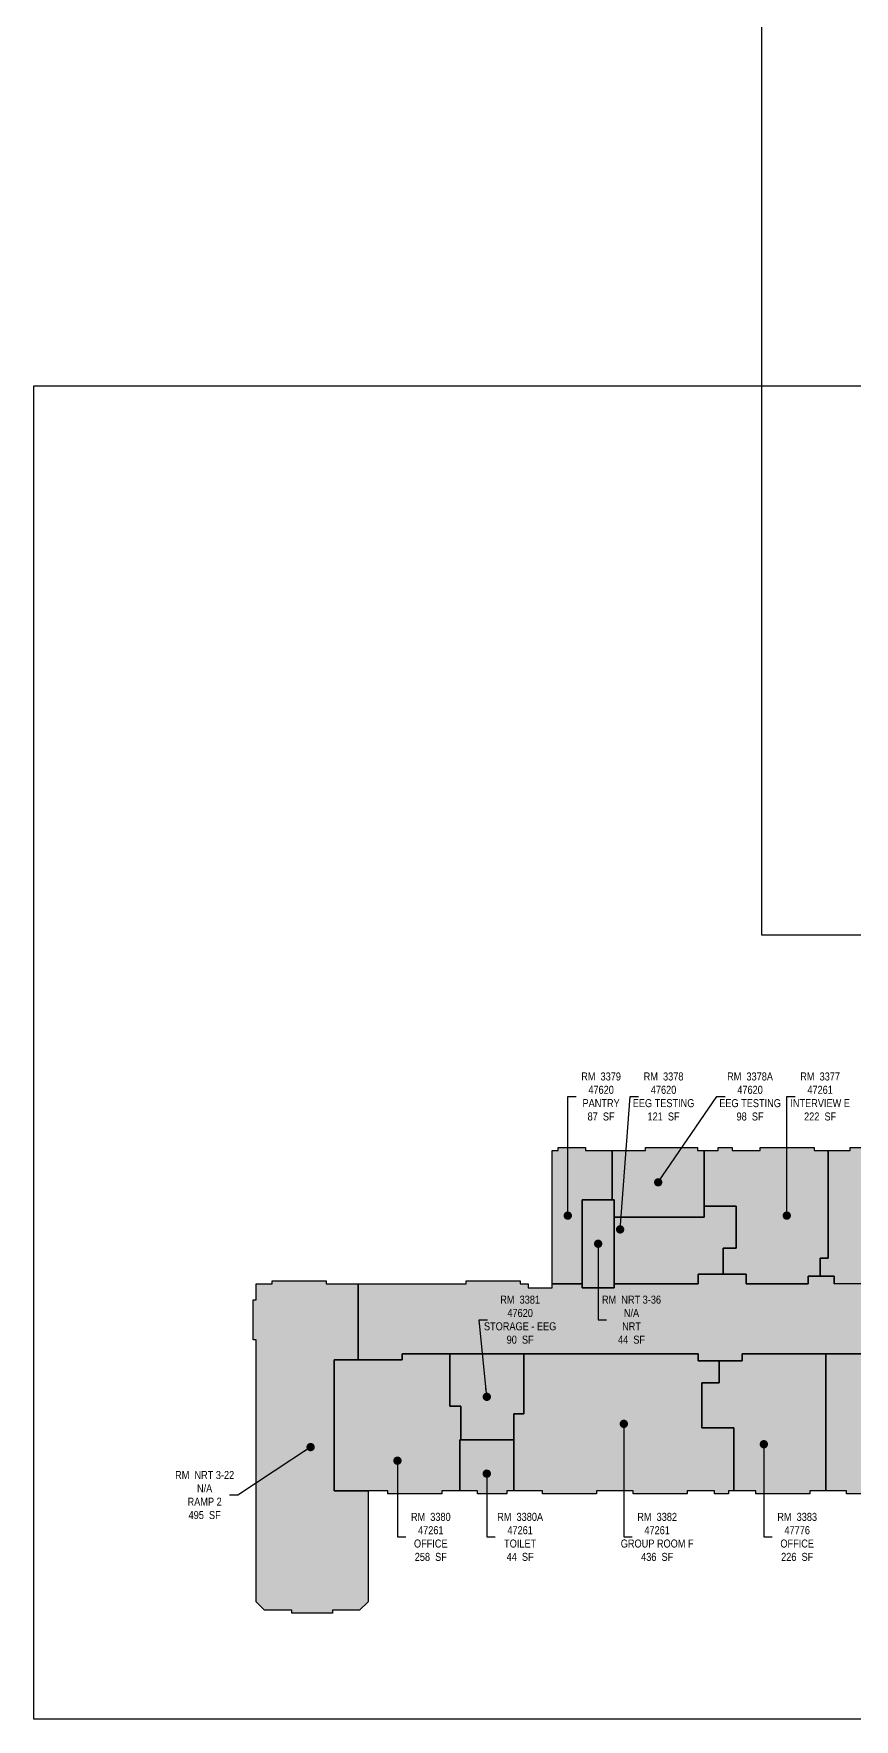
# Model space of a CAD drawing. Header units: inches. Extents: x -324 to 5663, y -491 to 4257.
# Drawn here: x -324 to 906, y -155 to 2373 of the extents above; entities that cross this region are included whole.
import ezdxf

# ---------------------------------------------------------------- set-up
doc = ezdxf.new("R2010")
doc.units = ezdxf.units.IN
doc.header["$LTSCALE"] = 48
doc.header["$MEASUREMENT"] = 0
for name, color, linetype in [('0-LABEL', 3, 'Continuous'), ('1-NRT', 200, 'Continuous'), ('1-NRT-PTN', 253, 'Continuous'), ('3-FCM', 190, 'Continuous'), ('3-FCM-PTN', 9, 'Continuous'), ('4-OCC', 6, 'Continuous'), ('4-OCC-PTN', 95, 'Continuous')]:
    doc.layers.add(name, color=color, linetype=linetype)
doc.layers.add('VP-Window', color=2, linetype='Continuous', plot=False)
doc.styles.add('ArialN', font='ARIALN.TTF')
doc.dimstyles.new('AB-200', dxfattribs={"dimscale": 200, "dimtxt": 0.070312, "dimasz": 0.0625, "dimexe": 0.0625, "dimexo": 0.125, "dimgap": 0.1875, "dimtad": 0, "dimdec": 4, "dimrnd": 0.0625, "dimzin": 0, "dimdsep": 46, "dimlunit": 4, "dimtxsty": 'ArialN', "dimblk": 'ARCHTICK', "dimcen": 0.0625, "dimclrd": 256, "dimclre": 256, "dimclrt": 256, "dimadec": 0, "dimazin": 0, "dimtfac": 1, "dimtdec": 4, "dimtofl": 0, "dimtmove": 2, "dimatfit": 3, "dimldrblk": 'DOT', "dimfxl": 0, "dimfrac": 2, "dimtolj": 1, "dimtzin": 0, "dimlwd": -1, "dimlwe": -1, "dimarcsym": 0})

# ---------------------------------------------------------------- blocks, each defined once
blk = doc.blocks.new('_ArchTick')
at = {"const_width": 0.15}
blk.add_lwpolyline([(-0.5, -0.5), (0.5, 0.5)], dxfattribs=at)
blk = doc.blocks.new('_Dot')
at = {"lineweight": -2}
blk.add_line((-0.5, 0), (-1, 0), dxfattribs=at)
at = {"const_width": 0.5}
blk.add_lwpolyline([(-0.25, 0, 1), (0.25, 0, 1)], format="xyb", close=True, dxfattribs=at)

msp = doc.modelspace()

# ---------------------------------------------------------------- hatches: boundary and pattern name
at = {"layer": '1-NRT-PTN'}
for points in [[(498, 624.72008), (546, 624.72008), (546, 492.72008), (498, 492.72008)], [(162, 498.5), (162, 384.55162), (126, 384.55162), (126, 188), (177, 188), (177, 21.88864), (164.21834, 9), (123.47313, 9), (123.47313, 4.5), (62.47313, 4.5), (62.47313, 9), (21.72792, 9), (9, 21.72792), (9, 414.5), (4.5, 414.5), (4.5, 474.5), (9, 474.5), (9, 498.5), (33, 498.5), (33, 503), (114, 503), (114, 498.5)]]:
    msp.add_hatch(color=256, dxfattribs=at).paths.add_polyline_path(points)
at = {"layer": '3-FCM-PTN'}
msp.add_hatch(color=256, dxfattribs=at).paths.add_polyline_path([(3105, 499.38161), (3105, 400.5), (2936.5, 400.5), (2936.5, 402), (2927.5, 402), (2927.5, 394.34425), (1187.5, 393.83274), (1187.5, 383), (1133.5, 383), (1133.5, 393.83029), (738, 393.73817), (738, 383), (672, 383), (672, 393.62015), (228, 393.62015), (228, 384.55162), (162, 384.55162), (162, 498.5), (324, 498.5), (324, 503), (405, 503), (405, 498.5), (417, 498.5), (417, 492.72008), (453, 492.72008), (453, 498.72008), (498, 498.72008), (498, 492.72008), (546, 492.72008), (546, 498.72008), (672, 498.72008), (672, 513), (744, 513), (744, 498.77411), (837, 498.77411), (837, 510), (876, 510), (876, 498.78276), (1141, 499.00008), (1141, 493.00008), (1308.5, 493.00008), (1308.5, 658), (1442.5, 658), (1442.5, 630), (1452, 630), (1452, 588), (1436.5, 588), (1436.5, 499.00008), (2643.01448, 499.36415), (2643.01448, 493.36415), (2707, 493.38161), (2707, 499.38161), (2883, 499.38161), (2883, 510), (2955, 510), (2955, 499.38161)])
at = {"layer": '4-OCC-PTN'}
for color, points in [(208, [(453, 498.72008), (453, 698.5), (462, 698.5), (462, 703), (503, 703), (503, 698.5), (543, 698.5), (543, 624.72008), (498, 624.72008), (498, 498.72008)]), (208, [(543, 624.72008), (543, 698.5), (593, 698.5), (593, 703), (671, 703), (671, 698.5), (681, 698.5), (681, 598.61004), (546, 598.61004), (546, 624.72008)]), (131, [(709.5, 513), (709.5, 552), (729, 552), (729, 615), (681, 615), (681, 698.5), (701.77815, 698.5), (701.77815, 703), (722.77815, 703), (722.77815, 698.5), (764.77815, 698.5), (764.77815, 703), (845.77815, 703), (845.77815, 698.5), (867, 698.5), (867, 537), (855, 537), (855, 510), (837, 510), (837, 498.77411), (744, 498.77411), (744, 513)]), (24, [(855, 510), (855, 537), (867, 537), (867, 698.5), (899.77815, 698.5), (899.77815, 703), (980.77815, 703), (980.77815, 698.5), (1002, 698.5), (1009.5, 698.5), (1009.5, 703), (1083, 703), (1083, 645), (1005, 645), (1005.11982, 498.88865), (876, 498.78276), (876, 510)]), (208, [(546, 598.61004), (681, 598.61004), (681, 615), (729, 615), (729, 552), (709.5, 552), (709.5, 513), (672, 513), (672, 498.72008), (546, 498.72008)]), (131, [(206.5, 188), (126, 188), (126, 384.55162), (228, 384.55162), (228, 393.62015), (299.5, 393.62015), (299.5, 315), (316, 315), (316, 264.62015), (314.5, 264.62015), (314.5, 188), (287.5, 188), (287.5, 183.5), (206.5, 183.5)]), (208, [(395.5, 264.62015), (316, 264.62015), (316, 315), (299.5, 315), (299.5, 393.62015), (410.5, 393.62015), (410.5, 303.62015), (395.5, 303.62015)]), (131, [(395.5, 188), (395.5, 303.62015), (410.5, 303.62015), (410.5, 393.62015), (672, 393.62015), (672, 383), (703.5, 383), (703.5, 350), (677.5, 350), (677.5, 282.5), (725.5, 282.5), (725.5, 188), (717.5, 188), (717.5, 183.5), (696.5, 183.5), (696.5, 188), (655.5, 188), (655.5, 183.5), (574.5, 183.5), (574.5, 188), (519.5, 188), (519.5, 183.5), (438.5, 183.5), (438.5, 188)]), (36, [(725.5, 188), (725.5, 282.5), (677.5, 282.5), (677.5, 350), (703.5, 350), (703.5, 383), (738, 383), (738, 393.73817), (863.5, 393.7674), (863.5, 188), (839.5, 188), (839.5, 183.5), (758.5, 183.5), (758.5, 188)]), (36, [(863.5, 188), (863.5, 393.7674), (1001.5, 393.7674), (1001.5, 188), (975.5, 188), (975.5, 183.5), (894.5, 183.5), (894.5, 188)]), (131, [(314.5, 188), (314.5, 264.62015), (395.5, 264.62015), (395.5, 188), (385, 188), (385, 183.5), (341, 183.5), (341, 188)])]:
    msp.add_hatch(color=color, dxfattribs=at).paths.add_polyline_path(points)

# ---------------------------------------------------------------- linework, layer by layer
at = {"layer": '1-NRT'}
for points in [[(498, 624.72008), (546, 624.72008), (546, 492.72008), (498, 492.72008)], [(162, 498.5), (162, 384.55162), (126, 384.55162), (126, 188), (177, 188), (177, 21.88864), (164.21834, 9), (123.47313, 9), (123.47313, 4.5), (62.47313, 4.5), (62.47313, 9), (21.72792, 9), (9, 21.72792), (9, 414.5), (4.5, 414.5), (4.5, 474.5), (9, 474.5), (9, 498.5), (33, 498.5), (33, 503), (114, 503), (114, 498.5)]]:
    msp.add_lwpolyline(points, close=True, dxfattribs=at)
at = {"layer": '3-FCM'}
msp.add_lwpolyline([(1133.5, 393.83029), (738, 393.73817), (738, 383), (672, 383), (672, 393.62015), (228, 393.62015), (228, 384.55162), (162, 384.55162), (162, 498.5), (324, 498.5), (324, 503), (405, 503), (405, 498.5), (417, 498.5), (417, 492.72008), (453, 492.72008), (453, 498.72008), (498, 498.72008), (498, 492.72008), (546, 492.72008), (546, 498.72008), (672, 498.72008), (672, 513), (744, 513), (744, 498.77411), (837, 498.77411), (837, 510), (876, 510), (876, 498.78276), (1141, 499.00008)], dxfattribs=at)
at = {"layer": '4-OCC'}
for points in [[(453, 498.72008), (453, 698.5), (462, 698.5), (462, 703), (503, 703), (503, 698.5), (543, 698.5), (543, 624.72008), (498, 624.72008), (498, 498.72008)], [(543, 624.72008), (543, 698.5), (593, 698.5), (593, 703), (671, 703), (671, 698.5), (681, 698.5), (681, 598.61004), (546, 598.61004), (546, 624.72008)], [(709.5, 513), (709.5, 552), (729, 552), (729, 615), (681, 615), (681, 698.5), (701.77815, 698.5), (701.77815, 703), (722.77815, 703), (722.77815, 698.5), (764.77815, 698.5), (764.77815, 703), (845.77815, 703), (845.77815, 698.5), (867, 698.5), (867, 537), (855, 537), (855, 510), (837, 510), (837, 498.77411), (744, 498.77411), (744, 513)], [(855, 510), (855, 537), (867, 537), (867, 698.5), (899.77815, 698.5), (899.77815, 703), (980.77815, 703), (980.77815, 698.5), (1002, 698.5), (1009.5, 698.5), (1009.5, 703), (1083, 703), (1083, 645), (1005, 645), (1005.11982, 498.88865), (876, 498.78276), (876, 510)], [(546, 598.61004), (681, 598.61004), (681, 615), (729, 615), (729, 552), (709.5, 552), (709.5, 513), (672, 513), (672, 498.72008), (546, 498.72008)], [(206.5, 188), (126, 188), (126, 384.55162), (228, 384.55162), (228, 393.62015), (299.5, 393.62015), (299.5, 315), (316, 315), (316, 264.62015), (314.5, 264.62015), (314.5, 188), (287.5, 188), (287.5, 183.5), (206.5, 183.5)], [(395.5, 264.62015), (316, 264.62015), (316, 315), (299.5, 315), (299.5, 393.62015), (410.5, 393.62015), (410.5, 303.62015), (395.5, 303.62015)], [(395.5, 188), (395.5, 303.62015), (410.5, 303.62015), (410.5, 393.62015), (672, 393.62015), (672, 383), (703.5, 383), (703.5, 350), (677.5, 350), (677.5, 282.5), (725.5, 282.5), (725.5, 188), (717.5, 188), (717.5, 183.5), (696.5, 183.5), (696.5, 188), (655.5, 188), (655.5, 183.5), (574.5, 183.5), (574.5, 188), (519.5, 188), (519.5, 183.5), (438.5, 183.5), (438.5, 188)], [(725.5, 188), (725.5, 282.5), (677.5, 282.5), (677.5, 350), (703.5, 350), (703.5, 383), (738, 383), (738, 393.73817), (863.5, 393.7674), (863.5, 188), (839.5, 188), (839.5, 183.5), (758.5, 183.5), (758.5, 188)], [(863.5, 188), (863.5, 393.7674), (1001.5, 393.7674), (1001.5, 188), (975.5, 188), (975.5, 183.5), (894.5, 183.5), (894.5, 188)], [(314.5, 188), (314.5, 264.62015), (395.5, 264.62015), (395.5, 188), (385, 188), (385, 183.5), (341, 183.5), (341, 188)]]:
    msp.add_lwpolyline(points, close=True, dxfattribs=at)
at = {"layer": 'VP-Window', "color": 5}
msp.add_lwpolyline([(767.5, 3021.5), (3467.5, 3021.5), (3467.5, 1021.5), (767.5, 1021.5)], close=True, dxfattribs=at)
at = {"layer": 'VP-Window'}
msp.add_lwpolyline([(-324.5, 1845.5), (2375.5, 1845.5), (2375.5, -154.5), (-324.5, -154.5)], close=True, dxfattribs=at)

# ---------------------------------------------------------------- texts
at = {"layer": '0-LABEL', "char_height": 12, "attachment_point": 5, "style": 'ArialN'}
for s, insert in [('RM  3379\\P47620\\PPANTRY\\P87  SF', (526.41745, 779.5)), ('RM  3378\\P47620\\PEEG TESTING\\P121  SF', (620.08782, 779.5)), ('RM  3378A\\P47620\\PEEG TESTING\\P98  SF', (749.80329, 779.5)), ('RM  3377\\P47261\\PINTERVIEW E\\P222  SF', (854.88684, 779.5)), ('RM  3381\\P47620\\PSTORAGE - EEG\\P90  SF', (405, 444.79523)), ('RM  NRT 3-36\\PN/A\\PNRT\\P44  SF', (572, 444.79523)), ('RM  NRT 3-22\\PN/A\\PRAMP 2\\P495  SF', (-68.14959, 181.75)), ('RM  3380\\P47261\\POFFICE\\P258  SF', (271, 119)), ('RM  3380A\\P47261\\PTOILET\\P44  SF', (405, 119)), ('RM  3382\\P47261\\PGROUP ROOM F\\P436  SF', (610.5, 119)), ('RM  3383\\P47776\\POFFICE\\P226  SF', (820.5, 119))]:
    msp.add_mtext(s, dxfattribs=dict(at, insert=insert))

# ---------------------------------------------------------------- leaders
at = {"layer": '0-LABEL', "annotation_type": 0, "has_hookline": 1}
for points, hookline_direction, text_width in [([(476.41745, 600.86004), (476.41745, 779.5), (488.91745, 779.5)], 0, 57.92087), ([(554.93129, 580.16695), (570.08782, 779.5), (582.58782, 779.5)], 0, 90.5075), ([(612, 650.80502), (699.80329, 779.5), (712.30329, 779.5)], 0, 90.5075), ([(804.88684, 600.88706), (804.88684, 779.5), (817.38684, 779.5)], 0, 87.30696), ([(971.92204, 623.6396), (991.94254, 779.5), (979.44254, 779.5)], 1, 57.88813), ([(522, 558.72008), (522, 444.79523), (534.5, 444.79523)], 0, 86.88131), ([(355, 329.12015), (343.37449, 444.79523), (355.87449, 444.79523)], 0, 107.01774), ([(560.5, 288.56007), (560.5, 119), (573, 119)], 0, 107.85266), ([(90.75, 253.75), (-18.14959, 181.75), (-30.64959, 181.75)], 1, 86.80764), ([(770.5, 257.97681), (770.5, 119), (783, 119)], 0, 57.88813), ([(221, 233.31256), (221, 119), (233.5, 119)], 0, 57.86357), ([(355, 213.87317), (355, 119), (367.5, 119)], 0, 67.74352)]:
    msp.add_leader(points, dimstyle='AB-200', dxfattribs=dict(at, hookline_direction=hookline_direction, text_width=text_width))

doc.saveas('drawing.dxf')
